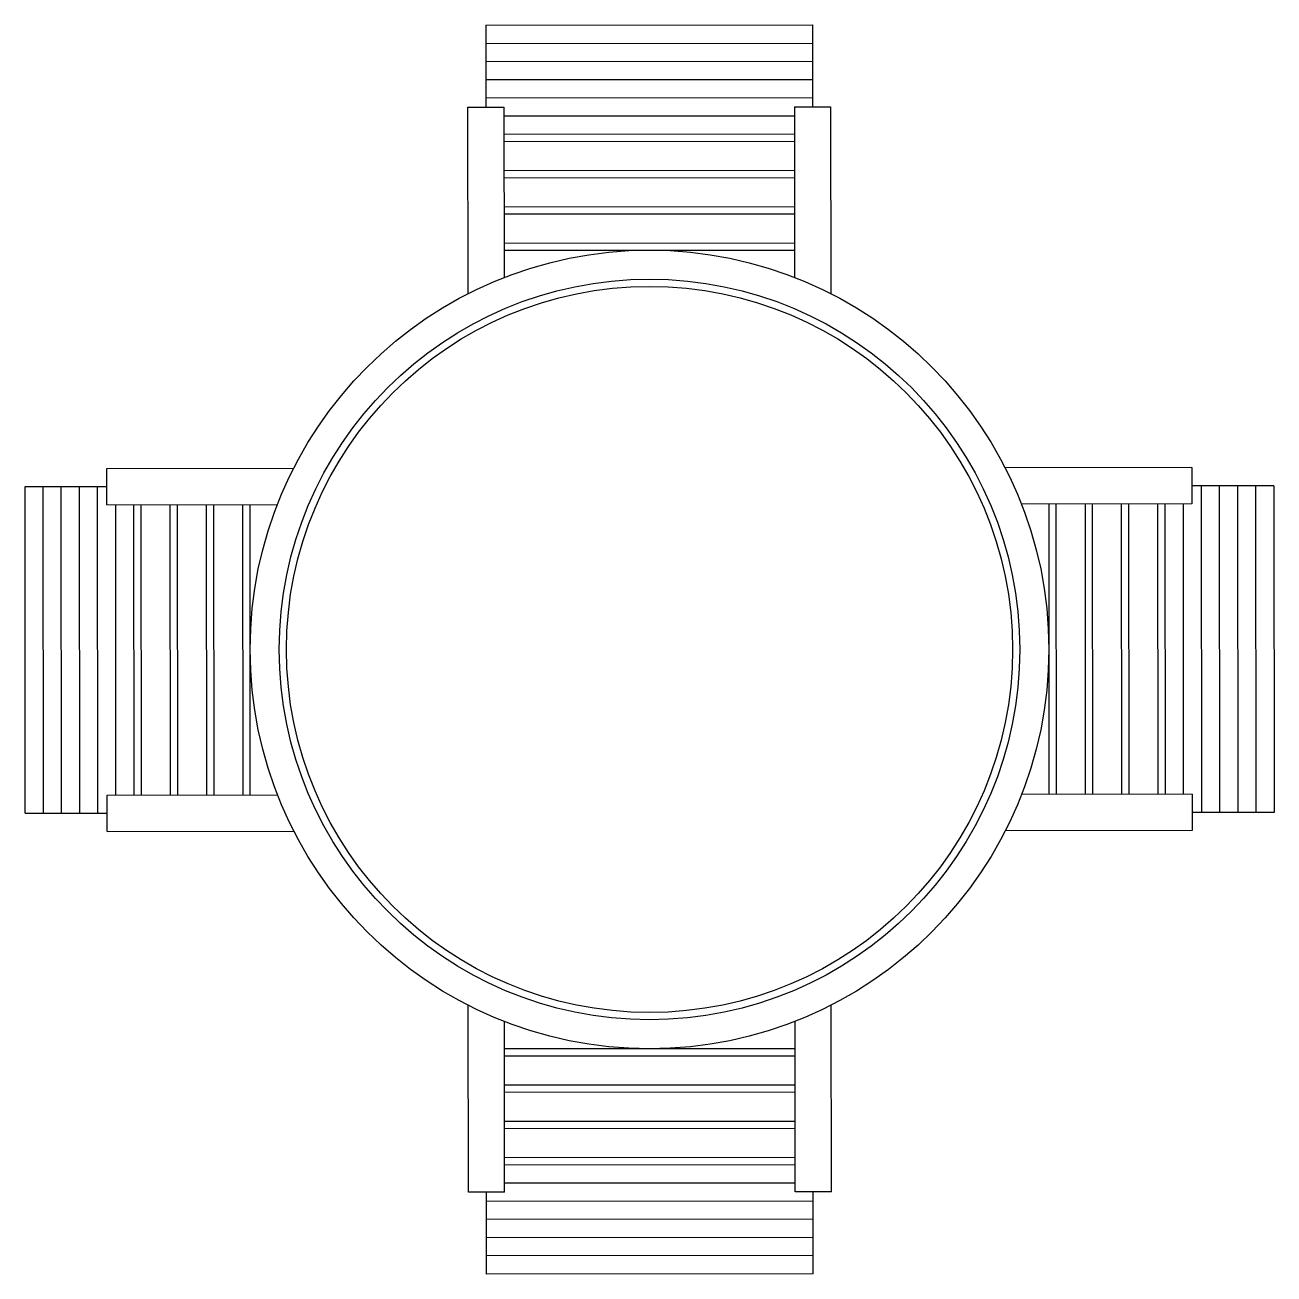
# Model space of a CAD drawing. Extents: x 22.65 to 24.37, y 31.9 to 33.62.
import ezdxf

# ---------------------------------------------------------------- set-up
doc = ezdxf.new("R2010")
doc.units = 0
doc.header["$MEASUREMENT"] = 0
doc.layers.add('A-MOBILIA', color=2, linetype='CONTINUOUS')

msp = doc.modelspace()

# ---------------------------------------------------------------- linework, layer by layer
at = {"layer": 'A-MOBILIA'}
for p, q in [((23.2839, 33.6188), (23.7339, 33.6191)), ((23.2839, 33.6188), (23.284, 33.5059)), ((23.7339, 33.6191), (23.734, 33.5062)), ((23.2839, 33.5938), (23.7339, 33.5941)), ((23.2839, 33.5688), (23.7339, 33.5691)), ((23.2839, 33.5438), (23.7339, 33.5441)), ((23.2839, 33.5188), (23.7339, 33.5191)), ((23.259, 33.5059), (23.2591, 33.2487)), ((23.259, 33.5059), (23.309, 33.5059)), ((23.309, 33.5059), (23.3091, 33.2712)), ((23.309, 33.4938), (23.709, 33.4941)), ((23.709, 33.5062), (23.759, 33.5063)), ((23.709, 33.5062), (23.7091, 33.2715)), ((23.759, 33.5063), (23.7591, 33.249)), ((23.309, 33.4688), (23.709, 33.4691)), ((23.309, 33.4588), (23.709, 33.4591)), ((23.309, 33.4188), (23.709, 33.4191)), ((23.309, 33.4088), (23.709, 33.4091)), ((23.3091, 33.3688), (23.7091, 33.3691)), ((23.3091, 33.3688), (23.7091, 33.3691)), ((23.3091, 33.3588), (23.7091, 33.3591)), ((23.3091, 33.3188), (23.7091, 33.3191)), ((23.3091, 33.3088), (23.7091, 33.3091)), ((22.7622, 33.0084), (23.0194, 33.0086)), ((22.7622, 32.9584), (22.7622, 33.0084)), ((24.2564, 33.0095), (23.9992, 33.0093)), ((24.2564, 33.0095), (24.2565, 32.9595)), ((22.6494, 32.9834), (22.7622, 32.9834)), ((22.6497, 32.5334), (22.6494, 32.9834)), ((22.6747, 32.5334), (22.6744, 32.9834)), ((22.6997, 32.5334), (22.6994, 32.9834)), ((22.7247, 32.5334), (22.7244, 32.9834)), ((22.7497, 32.5334), (22.7494, 32.9834)), ((24.3693, 32.9846), (24.2564, 32.9845)), ((24.2693, 32.9845), (24.2696, 32.5345)), ((24.2943, 32.9845), (24.2946, 32.5345)), ((24.3193, 32.9845), (24.3196, 32.5345)), ((24.3443, 32.9846), (24.3446, 32.5346)), ((24.3693, 32.9846), (24.3696, 32.5346)), ((22.7622, 32.9584), (22.997, 32.9586)), ((22.7747, 32.5584), (22.7744, 32.9584)), ((22.7997, 32.5585), (22.7994, 32.9585)), ((22.8097, 32.5585), (22.8094, 32.9585)), ((22.8497, 32.5585), (22.8494, 32.9585)), ((22.8597, 32.5585), (22.8594, 32.9585)), ((22.8997, 32.5585), (22.8994, 32.9585)), ((22.8997, 32.5585), (22.8994, 32.9585)), ((22.9097, 32.5585), (22.9094, 32.9585)), ((22.9497, 32.5586), (22.9494, 32.9586)), ((22.9597, 32.5586), (22.9594, 32.9586)), ((24.2565, 32.9595), (24.0217, 32.9593)), ((24.0593, 32.9594), (24.0596, 32.5594)), ((24.0693, 32.9594), (24.0696, 32.5594)), ((24.1093, 32.9594), (24.1096, 32.5594)), ((24.1193, 32.9594), (24.1196, 32.5594)), ((24.1193, 32.9594), (24.1196, 32.5594)), ((24.1593, 32.9594), (24.1596, 32.5594)), ((24.1693, 32.9594), (24.1696, 32.5594)), ((24.2093, 32.9595), (24.2096, 32.5595)), ((24.2193, 32.9595), (24.2196, 32.5595)), ((24.2443, 32.9595), (24.2446, 32.5595)), ((22.7625, 32.5584), (22.9973, 32.5586)), ((22.7625, 32.5084), (22.7625, 32.5584)), ((24.2568, 32.5595), (24.022, 32.5593)), ((24.2568, 32.5595), (24.2568, 32.5095)), ((22.6497, 32.5334), (22.7625, 32.5334)), ((24.3696, 32.5346), (24.2568, 32.5345)), ((22.7625, 32.5084), (23.0198, 32.5086)), ((24.2568, 32.5095), (23.9996, 32.5093)), ((23.26, 32.0117), (23.2598, 32.2689)), ((23.76, 32.012), (23.7598, 32.2692)), ((23.31, 32.0117), (23.3099, 32.2465)), ((23.71, 32.012), (23.7099, 32.2468)), ((23.7099, 32.2091), (23.3099, 32.2089)), ((23.7099, 32.1991), (23.3099, 32.1989)), ((23.7099, 32.1591), (23.3099, 32.1589)), ((23.7099, 32.1491), (23.3099, 32.1489)), ((23.7099, 32.1491), (23.3099, 32.1489)), ((23.71, 32.1091), (23.31, 32.1089)), ((23.71, 32.0991), (23.31, 32.0989)), ((23.71, 32.0591), (23.31, 32.0589)), ((23.71, 32.0491), (23.31, 32.0489)), ((23.71, 32.0241), (23.31, 32.0239)), ((23.31, 32.0117), (23.26, 32.0117)), ((23.2851, 31.8988), (23.285, 32.0117)), ((23.735, 31.9992), (23.285, 31.9988)), ((23.76, 32.012), (23.71, 32.012)), ((23.7351, 31.8992), (23.735, 32.012)), ((23.735, 31.9742), (23.285, 31.9738)), ((23.7351, 31.9492), (23.2851, 31.9488)), ((23.7351, 31.9242), (23.2851, 31.9238)), ((23.7351, 31.8992), (23.2851, 31.8988))]:
    msp.add_line(p, q, dxfattribs=at)
for radius in [0.55, 0.51, 0.5]:
    msp.add_circle((23.5095, 32.759), radius, dxfattribs=at)

doc.saveas('drawing.dxf')
